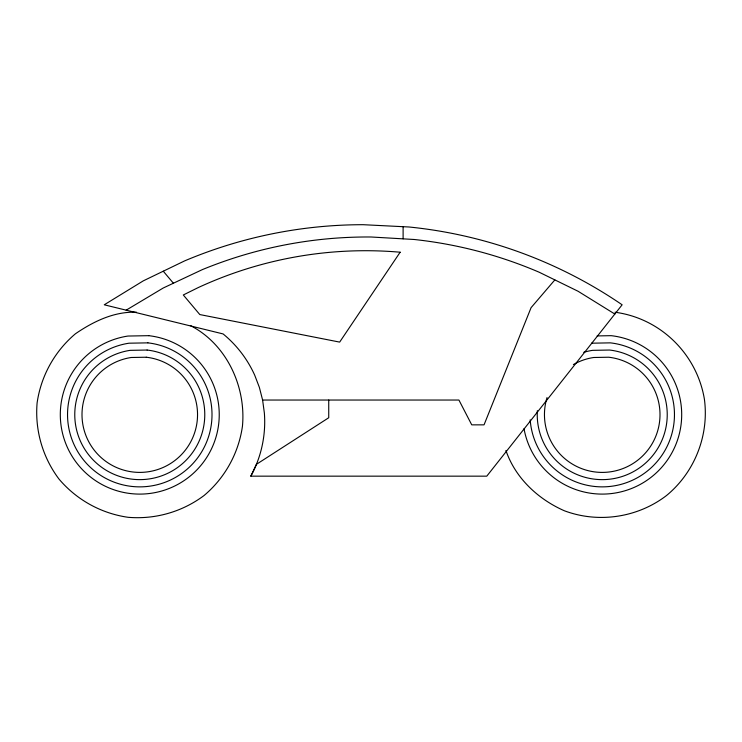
<?xml version="1.0" encoding="UTF-8"?>
<svg xmlns="http://www.w3.org/2000/svg" width="742" height="742" viewBox="0 0 742 742"><rect width="100%" height="100%" fill="white"/><g stroke="black" fill="none" stroke-linecap="round" stroke-linejoin="round"><path stroke-width="1.11" d="M250.833 476.16A113.545 113.545 0 0 0 264.365 413.016L262.603 400.04L259.366 387.361L254.682 375.137A113.545 113.545 0 0 0 223.092 333.928L104.251 304.795L143.327 280.838L184.61 260.896A458.63 458.63 0 0 1 363.19 224.696L408.972 226.987A458.63 458.63 0 0 1 622.139 304.795L486.78 476.16L250.833 476.16L256.426 464.325L328.734 417.746L328.734 400.04M554.849 279.901L531.077 307.67L484.044 424.851L471.745 424.851L458.918 400.04L262.603 400.04M126.168 310.165L163.268 287.989L202.39 269.596A434.979 434.979 0 0 1 371.093 236.995L414.249 239.49A434.979 434.979 0 0 1 539.267 272.268L578.092 291.272L614.83 314.042M136.509 312.224C114.259 311.325 93.362 321.49 75.415 333.789C54.574 351.383 40.958 375.981 37.1 402.98C34.809 430.156 42.572 457.174 58.933 478.989C76.528 499.82 101.116 513.445 128.116 517.304C155.291 519.595 182.309 511.832 204.124 495.471C224.965 477.876 238.581 453.279 242.439 426.288C246.214 386.499 226.514 344.093 190.379 325.553M597.124 335.922L611.195 335.672A79.468 79.468 0 0 1 681.685 415.91A79.468 79.468 0 0 1 608.644 493.838A79.468 79.468 0 0 1 524.01 428.672M591.522 343.194L610.378 342.86A72.234 72.234 0 0 1 674.367 418.34A72.234 72.234 0 0 1 602.977 486.863A72.234 72.234 0 0 1 530.187 419.833M614.979 312.234C660.547 318.262 696.914 354.073 704.418 399.317C709.204 435.387 694.67 472.329 666.585 495.471C637.74 517.647 598.479 523.537 564.402 510.784C538.098 499.236 515.291 477.996 505.933 450.468M163.268 271.201L173.396 283.221M403.11 226.7L403.11 238.841M547.039 397.545A57.774 57.774 0 0 0 588.619 470.78A57.774 57.774 0 0 0 659.119 424.712A57.774 57.774 0 0 0 608.746 357.227L593.665 357.496A57.774 57.774 0 0 0 573.39 364.572M537.347 410.669A65.008 65.008 0 0 0 597.143 479.434A65.008 65.008 0 0 0 666.937 420.844A65.008 65.008 0 0 0 609.562 350.038L592.598 350.345A65.008 65.008 0 0 0 583.741 352.311M400.151 252.215L339.66 342.108L199.802 314.562L183.302 294.973L198.114 287.636A398.343 398.343 0 0 1 400.151 252.215M148.734 335.672L127.995 336.043A79.468 79.468 0 0 0 73.523 458.519A79.468 79.468 0 0 0 207.547 456.126A79.468 79.468 0 0 0 148.734 335.672M147.918 342.86L129.062 343.194A72.234 72.234 0 0 0 79.552 454.521A72.234 72.234 0 0 0 201.379 452.351A72.234 72.234 0 0 0 147.918 342.86M147.101 350.038L130.138 350.345A65.008 65.008 0 0 0 85.58 450.533A65.008 65.008 0 0 0 195.211 448.567A65.008 65.008 0 0 0 147.101 350.038M146.285 357.227L131.204 357.496A57.774 57.774 0 0 0 91.609 446.536A57.774 57.774 0 0 0 189.043 444.792A57.774 57.774 0 0 0 146.285 357.227"/></g></svg>
